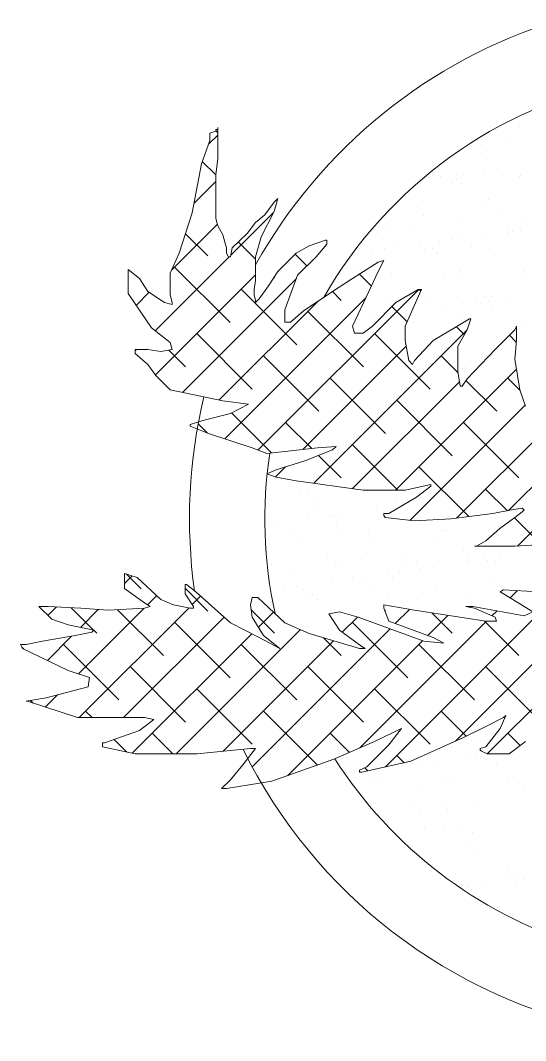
# Model space of a CAD drawing. Header units: inches. Extents: x 46.4 to 62.5, y 75.5 to 86.
# Drawn here: x 52.308 to 52.4987, y 80.9458 to 81.3312 of the extents above; entities that cross this region are included whole.
import ezdxf

# ---------------------------------------------------------------- set-up
doc = ezdxf.new("R2010")
doc.units = ezdxf.units.IN
doc.header["$MEASUREMENT"] = 0
doc.layers.add('A-FURNITURE', color=7, linetype='Continuous', lineweight=20)

msp = doc.modelspace()

# ---------------------------------------------------------------- linework, layer by layer
at = {"layer": 'A-FURNITURE', "color": 0, "linetype": 'Continuous'}
for p, q in [((52.49625587177377, 81.29109645745612), (52.49625587177377, 81.29109645745612)), ((52.38251121105657, 81.28792817366431), (52.37903475911969, 81.28445172172982)), ((52.37955260812248, 81.28868140972108), (52.38170431466949, 81.28943198817754)), ((52.37955261827972, 81.28586676962428), (52.37955260812248, 81.28868140972108)), ((52.3817043126395, 81.28999491619689), (52.38251120359871, 81.28999491910835)), ((52.38170431466949, 81.28943198817754), (52.3817043126395, 81.28999491619689)), ((52.38170431402921, 81.28960915022768), (52.38251120790608, 81.28880225634848)), ((52.38251120089205, 81.29074548980074), (52.38251124285978, 81.27911164406689)), ((52.38251120359871, 81.28999491910835), (52.38251120089205, 81.29074548980074)), ((52.49293076489209, 81.28696113602959), (52.49293076489209, 81.28696113602959)), ((52.37632508623153, 81.27704755234137), (52.37955261827972, 81.28586676962428)), ((52.48188659484674, 81.28134450835987), (52.48188659484674, 81.28134450835987)), ((52.48402379911511, 81.28171045798504), (52.48402379911511, 81.28171045798504)), ((52.37282862573136, 81.25847091508555), (52.37632508623153, 81.27704755234137)), ((52.37663802590339, 81.27790265863709), (52.38170437455062, 81.2728363099969)), ((52.38251124285978, 81.27911164406689), (52.38170437425231, 81.27291943294219)), ((52.38170437425231, 81.27291943294219), (52.38170443382057, 81.25640687770695)), ((52.46237429751579, 81.27183679802997), (52.46237429751579, 81.27183679802997)), ((52.46674320657564, 81.27211448379356), (52.46674320657564, 81.27211448379356)), ((52.47258210654343, 81.27293093847967), (52.47258210654343, 81.27293093847967)), ((52.47526181197406, 81.27353347149645), (52.47526181197406, 81.27353347149645)), ((52.48297550676159, 81.27454899868061), (52.48297550676159, 81.27454899868061)), ((52.48791415280664, 81.27519918376814), (52.48791415280664, 81.27519918376814)), ((52.49629054896593, 81.27216817755587), (52.49629054896593, 81.27216817755587)), ((52.49685356013595, 81.27281452806241), (52.49685356013595, 81.27281452806241)), ((52.3817043835146, 81.27034856641725), (52.37352463893274, 81.26216882183647)), ((52.47074430493319, 81.2695655030146), (52.47074430493319, 81.2695655030146)), ((52.47266282480211, 81.27106975440907), (52.47266282480211, 81.27106975440907)), ((52.4744116682117, 81.26946723467253), (52.4744116682117, 81.26946723467253)), ((52.40375943126071, 81.26259916549972), (52.40510424480397, 81.26391266906396)), ((52.40510424480397, 81.26391266906396), (52.40375944413188, 81.25903395471025)), ((52.40026292134223, 81.25772044338206), (52.40375943126071, 81.26259916549972)), ((52.45978547667562, 81.2631117390329), (52.45978547667562, 81.2631117390329)), ((52.48385542262929, 81.26081362809518), (52.48385542262929, 81.26081362809518)), ((52.48462148747001, 81.26342852859128), (52.48462148747001, 81.26342852859128)), ((52.36798733476405, 81.24327184109345), (52.37282862573136, 81.25847091508555)), ((52.38170443382057, 81.25640687770695), (52.38251133495157, 81.2535922405215)), ((52.40357936010639, 81.25867798357157), (52.38744609909133, 81.2425447225639)), ((52.39676640397317, 81.25490579066891), (52.40026292134223, 81.25772044338206)), ((52.40375944413188, 81.25903395471025), (52.3989181328501, 81.24946416091208)), ((52.46000212486194, 81.25753159959172), (52.46000212486194, 81.25753159959172)), ((52.48954946725951, 81.25758529335386), (52.48954946725951, 81.25758529335386)), ((52.38233520719893, 81.25420661037984), (52.36501071603504, 81.23688211922601)), ((52.38251133495157, 81.2535922405215), (52.38439409271757, 81.25021467919854)), ((52.39353885499384, 81.25077764021435), (52.39676640397317, 81.25490579066891)), ((52.44755340401696, 81.2537257395617), (52.44755340401696, 81.2537257395617)), ((52.45533294163704, 81.25248613963109), (52.45533294163704, 81.25248613963109)), ((52.47317979489833, 81.25464900908585), (52.47317979489833, 81.25464900908585)), ((52.49210996353884, 81.2532497349388), (52.49210996353884, 81.2532497349388)), ((52.49745124849085, 81.2545325986687), (52.49745124849085, 81.2545325986687)), ((52.37033931604617, 81.25065580907463), (52.37875505589125, 81.2422400692254)), ((52.38439409271757, 81.25021467919854), (52.38520099385585, 81.24740004201314)), ((52.38789063786624, 81.24533598231355), (52.39353885499384, 81.25077764021435)), ((52.3989181328501, 81.24946416091208), (52.3967664506921, 81.2419584462231)), ((52.47112230434084, 81.24842233165899), (52.47112230434084, 81.24842233165899)), ((52.48400981879911, 81.25011900512541), (52.48400981879911, 81.25011900512541)), ((52.49172351357936, 81.25113453230969), (52.49172351357936, 81.25113453230969)), ((52.49385880694842, 81.25164721520233), (52.49385880694842, 81.25164721520233)), ((52.49666215963896, 81.25178471739721), (52.49666215963896, 81.25178471739721)), ((52.38520099385585, 81.24740004201314), (52.38573892860529, 81.24533597454965)), ((52.38573892860529, 81.24533597454965), (52.38573893605587, 81.24327190514524)), ((52.3873527227255, 81.2419584122562), (52.38789063786624, 81.24533598231355)), ((52.39020357300558, 81.24756433181753), (52.39676645414818, 81.24100145068738)), ((52.41209737434053, 81.2432720002524), (52.41693870999677, 81.24608665781804)), ((52.41693870999677, 81.24608665781804), (52.42312486662502, 81.2481507495435)), ((52.42366279935902, 81.24664961009941), (52.41962836143591, 81.24195852871404)), ((52.42312486662502, 81.2481507495435), (52.42366279393843, 81.24815075148442)), ((52.42366279393843, 81.24815075148442), (52.42366279935902, 81.24664961009941)), ((52.436111711438, 81.24494622005639), (52.436111711438, 81.24494622005639)), ((52.44485873657629, 81.2483015750253), (52.44485873657629, 81.2483015750253)), ((52.44558244904272, 81.2450599459207), (52.44558244904272, 81.2450599459207)), ((52.44885983493384, 81.2457525942464), (52.44885983493384, 81.2457525942464)), ((52.45846996350099, 81.24675661938724), (52.45846996350099, 81.24675661938724)), ((52.46038316503052, 81.24482980963919), (52.46038316503052, 81.24482980963919)), ((52.46358748253931, 81.24492224647466), (52.46358748253931, 81.24492224647466)), ((52.46618365828124, 81.24777214657146), (52.46618365828124, 81.24777214657146)), ((52.47440607896658, 81.24835526878766), (52.47440607896658, 81.24835526878766)), ((52.47840717733868, 81.24580628800882), (52.47840717733868, 81.24580628800882)), ((52.48521917583219, 81.24514659919745), (52.48521917583219, 81.24514659919745)), ((52.38685978699448, 81.24195841047774), (52.35889893920773, 81.21399756268144)), ((52.36449083432615, 81.23576612155207), (52.36798733476405, 81.24327184109345)), ((52.38573893605587, 81.24327190514524), (52.38654583177356, 81.24195840934485)), ((52.38654583177356, 81.24195840934485), (52.3873527227255, 81.2419584122562)), ((52.3967664506921, 81.2419584462231), (52.39676648318652, 81.23295159791294)), ((52.40510434433907, 81.23632919611416), (52.41209737434053, 81.2432720002524)), ((52.41168153598062, 81.24285914856043), (52.41609256109166, 81.23844812345126)), ((52.41962836143591, 81.24195852871404), (52.412635331449, 81.23501572457573)), ((52.44064380298312, 81.24440976083324), (52.44064380298312, 81.24440976083324)), ((52.4653363259489, 81.24331972673812), (52.4653363259489, 81.24331972673812)), ((52.34862197387645, 81.23707956300561), (52.35292540457101, 81.23370201041709)), ((52.34862200638543, 81.22807271469546), (52.34862197387645, 81.23707956300561)), ((52.36617547112053, 81.23804687429796), (52.38714144576022, 81.2170808996598)), ((52.43334553768307, 81.23370230059092), (52.44302820695827, 81.23989454374143)), ((52.44302820695827, 81.23989454374143), (52.44517991418195, 81.24045747952474)), ((52.44517991418195, 81.24045747952474), (52.44302821981489, 81.23632933295207)), ((52.35292540457101, 81.23370201041709), (52.3561529860375, 81.2288233125615)), ((52.39676647545946, 81.23509231922966), (52.35897567002337, 81.19730151378704)), ((52.36449086411392, 81.22750984393454), (52.36449083432615, 81.23576612155207)), ((52.41215239330575, 81.23370545736302), (52.36915059954424, 81.19070366359844)), ((52.40160783643603, 81.23088754597725), (52.40510434433907, 81.23632919611416)), ((52.40367038850616, 81.23409751633162), (52.40391422546907, 81.23385367937018)), ((52.412635331449, 81.23501572457573), (52.40779403303111, 81.22188071998809)), ((52.42581457292488, 81.22882356391605), (52.43334553768307, 81.23370230059092)), ((52.43506500155434, 81.23659475801074), (52.43506500155434, 81.23659475801074)), ((52.43594729348786, 81.23536617076061), (52.44047181219446, 81.23084165205748)), ((52.44302821981489, 81.23632933295207), (52.43953171937699, 81.2288236134107)), ((52.44815109237186, 81.235443810168), (52.44815109237186, 81.235443810168)), ((52.46766499726016, 81.2337723845857), (52.46766499726016, 81.2337723845857)), ((52.47377748324595, 81.23636707969214), (52.47377748324595, 81.23636707969214)), ((52.47478008038104, 81.23466612016088), (52.47478008038104, 81.23466612016088)), ((52.49721233965772, 81.23382607834796), (52.49721233965772, 81.23382607834796)), ((52.49804893683847, 81.23625066927505), (52.49804893683847, 81.23625066927505)), ((52.39133464068379, 81.22966048444252), (52.41230061531621, 81.2086945098043)), ((52.39676648318652, 81.23295159791294), (52.39622856806034, 81.22957402785565)), ((52.39622856806034, 81.22957402785565), (52.39622857551092, 81.22750995845124)), ((52.45833952704504, 81.22957425196594), (52.3976624984565, 81.16889722337552)), ((52.39811132651755, 81.22600882385959), (52.40160783643603, 81.23088754597725)), ((52.44975235319669, 81.22469551148018), (52.45809020892136, 81.22957425106645)), ((52.45809020892136, 81.22957425106645), (52.45943502720127, 81.22957425591878)), ((52.45943502720127, 81.22957425591878), (52.4580902190786, 81.22675961096948)), ((52.45851199137485, 81.22957425258832), (52.45913659599989, 81.2289496479552)), ((52.35749785374298, 81.2151254022755), (52.34862200638543, 81.22807271469546)), ((52.35663215427428, 81.22850355746024), (52.35170463767952, 81.22357604086923)), ((52.3561529860375, 81.2288233125615), (52.36233916502476, 81.22469519607367)), ((52.36529776523764, 81.22469520674903), (52.36449086411392, 81.22750984393454)), ((52.43838831668779, 81.22639582131475), (52.38512397628017, 81.17313148091083)), ((52.39622857551092, 81.22750995845124), (52.39676651027492, 81.22544589098786)), ((52.39676651027492, 81.22544589098786), (52.39676651298157, 81.22469532029524)), ((52.39676651298157, 81.22469532029524), (52.39811132651755, 81.22600882385959)), ((52.41478709010642, 81.2213178172012), (52.42581457292488, 81.22882356391605)), ((52.42575658769726, 81.22878409684594), (52.42907339502506, 81.22546728951491)), ((52.43953171937699, 81.2288236134107), (52.43334560268647, 81.21568860397062)), ((52.44625759937423, 81.22633863169685), (52.44625759937423, 81.22633863169685)), ((52.4580902190786, 81.22675961096948), (52.45324891321741, 81.21568867578625)), ((52.4609808533927, 81.22654788024542), (52.4609808533927, 81.22654788024542)), ((52.48303462128331, 81.22710222700445), (52.48303462128331, 81.22710222700445)), ((52.48478346468562, 81.22549970726791), (52.48478346468562, 81.22549970726791)), ((52.48581686418709, 81.22686466980386), (52.48581686418709, 81.22686466980386)), ((52.49275782561688, 81.22670453875443), (52.49275782561688, 81.22670453875443)), ((52.36233916502476, 81.22469519607367), (52.36529776795157, 81.22394463605653)), ((52.36529776795157, 81.22394463605653), (52.36529776523764, 81.22469520674903)), ((52.42026818714601, 81.2250484714925), (52.38304218297651, 81.18782246732499)), ((52.40779403303111, 81.22188071998809), (52.40779404996226, 81.21718965315992)), ((52.4408765850452, 81.21568863114405), (52.44975235319669, 81.22469551148018)), ((52.44819664340264, 81.22311682085328), (52.45397177423672, 81.21734169001374)), ((52.45652270734661, 81.22199337924067), (52.45652270734661, 81.22199337924067)), ((52.46721797031876, 81.22334215301626), (52.46721797031876, 81.22334215301626)), ((52.47493166510628, 81.22435768020054), (52.47493166510628, 81.22435768020054)), ((52.47987031115861, 81.22500786528806), (52.47987031115861, 81.22500786528806)), ((52.48206895137207, 81.22459605378171), (52.48206895137207, 81.22459605378171)), ((52.4860700497369, 81.22204707300276), (52.4860700497369, 81.22204707300276)), ((52.40994575920138, 81.21718966092371), (52.41478709010642, 81.2213178172012)), ((52.41649381023979, 81.22127409458724), (52.43745978487948, 81.20030811994903)), ((52.44167811502064, 81.21997976727809), (52.44167811502064, 81.21997976727809)), ((52.47180740750571, 81.2151258147301), (52.47745563209844, 81.21850340322649)), ((52.47437517160085, 81.21808515029855), (52.47437517160085, 81.21808515029855)), ((52.47799355941186, 81.21850340516741), (52.47664875602584, 81.2143752615062)), ((52.47745563209844, 81.21850340322649), (52.47799355941186, 81.21850340516741)), ((52.49864662519337, 81.2179687398814), (52.49864662519337, 81.2179687398814)), ((52.36449092911732, 81.20949614731418), (52.35749785374298, 81.2151254022755)), ((52.40779404996226, 81.21718965315992), (52.40994575920138, 81.21718966092371)), ((52.47660032382498, 81.2142894893303), (52.41871007225507, 81.15639923775737)), ((52.43334560268647, 81.21568860397062), (52.43415250312626, 81.21306160945832)), ((52.43738006700676, 81.21306162110406), (52.4408765850452, 81.21568863114405)), ((52.45324891321741, 81.21568867578625), (52.45324893285522, 81.21024703826552)), ((52.45626098369337, 81.21717221880382), (52.45626098369337, 81.21717221880382)), ((52.46373851544138, 81.21024707611431), (52.47180740750571, 81.2151258147301)), ((52.47252895199142, 81.21555729196857), (52.4755885608605, 81.21249768310597)), ((52.47664875602584, 81.2143752615062), (52.47315225084401, 81.20818304067674)), ((52.48713836569311, 81.20686959242985), (52.49466932096345, 81.21437532652843)), ((52.49422721911048, 81.21684610069056), (52.49422721911048, 81.21684610069056)), ((52.49466932096345, 81.21437532652843), (52.4952072435475, 81.21568882718131)), ((52.4952072435475, 81.21568882718131), (52.49520726317803, 81.21024718966058)), ((52.37456186096767, 81.21288770473197), (52.39552783560737, 81.19192173009381)), ((52.43415250312626, 81.21306160945832), (52.43738006700676, 81.21306162110406)), ((52.44165297980305, 81.21288770473197), (52.46261895445002, 81.19192173009381)), ((52.45324893285522, 81.21024703826552), (52.45459377821624, 81.20274133619282)), ((52.4567454874699, 81.2027413439566), (52.46373851544138, 81.21024707611431)), ((52.47532786965837, 81.21001316957987), (52.47532786965837, 81.21001316957987)), ((52.49257299877297, 81.21228602490848), (52.49516444855487, 81.20969457512601)), ((52.49520726317803, 81.21024718966058), (52.49466936091574, 81.20330440881386)), ((52.35131171945193, 81.20686910233687), (52.35615306525813, 81.20686911980548)), ((52.35131172486524, 81.2053679609518), (52.35131171945193, 81.20686910233687)), ((52.35177048051207, 81.20686910399215), (52.35131172110357, 81.20641034458046)), ((52.35615306525813, 81.20686911980548), (52.36099441377098, 81.20611856658164)), ((52.36099441377098, 81.20611856658164), (52.36529782955711, 81.20686915280177)), ((52.36402894708533, 81.20664783890854), (52.3703686660441, 81.20030811994909)), ((52.36529782955711, 81.20686915280177), (52.36449092911732, 81.20949614731418)), ((52.45363430373925, 81.2080962489508), (52.41465882421414, 81.16912076942921)), ((52.46157854174032, 81.20826595085177), (52.46157854174032, 81.20826595085177)), ((52.47315225084401, 81.20818304067674), (52.47315228536843, 81.1986132643473)), ((52.47664882305196, 81.19579863686656), (52.48713836569311, 81.20686959242985)), ((52.48641455253471, 81.20858274041004), (52.48641455253471, 81.20858274041004)), ((52.3561530855726, 81.20123983961165), (52.35131172486524, 81.2053679609518)), ((52.39972103052366, 81.20450131487681), (52.42068700516336, 81.1835353402387)), ((52.45459377821624, 81.20274133619282), (52.45593860191673, 81.20124019966019)), ((52.45593860191673, 81.20124019966019), (52.4567454874699, 81.2027413439566)), ((52.4668121493736, 81.20450131487675), (52.47322793140427, 81.19808553284665)), ((52.49466936091574, 81.20330440881386), (52.49655214848406, 81.19167056987342)), ((52.35911170067936, 81.19711171147813), (52.3561530855726, 81.20123983961165)), ((52.49529499267317, 81.19943859875767), (52.44962297448308, 81.15376658057008)), ((52.52868226678345, 81.19928031344338), (52.47255783779781, 81.14315588445598)), ((52.47315228536843, 81.1986132643473), (52.47395919664939, 81.19298398706488)), ((52.47395927902051, 81.2009547190701), (52.47395927902051, 81.2009547190701)), ((52.47497285995576, 81.19980322090484), (52.47497285995576, 81.19980322090484)), ((52.47570812243009, 81.19935219933356), (52.47570812243009, 81.19935219933356)), ((52.47596597713652, 81.19992768664528), (52.47596597713652, 81.19992768664528)), ((52.36449099342951, 81.1916700933671), (52.35911170067936, 81.19711171147813)), ((52.42488020010148, 81.19611492502148), (52.4458461747339, 81.17514895038326)), ((52.4737220454839, 81.19463843127201), (52.43341000276939, 81.15432638856149)), ((52.47476608761588, 81.19298398997628), (52.47664882305196, 81.19579863686656)), ((52.4761943116531, 81.19511915260043), (52.48777812401329, 81.18353534023854)), ((52.49197131893686, 81.19611492502148), (52.49662482724614, 81.19146141671311)), ((52.54370801901621, 81.1975332859607), (52.49223016593112, 81.14605543287709)), ((52.38439431886889, 81.18754202637385), (52.36449099342951, 81.1916700933671)), ((52.47395919664939, 81.19298398706488), (52.47476608761588, 81.19298398997628)), ((52.49655214848406, 81.19167056987342), (52.49870388008219, 81.18547836942398)), ((52.39407701521793, 81.18622856259927), (52.38439431886889, 81.18754202637385)), ((52.45003936966475, 81.1877285351662), (52.47100534430444, 81.16676256052804)), ((52.3873529366823, 81.18266332754783), (52.39407701521793, 81.18622856259927)), ((52.38778458843387, 81.18289219755982), (52.40283415000101, 81.16784263598342)), ((52.49855009680266, 81.18592092317058), (52.45497306848063, 81.14234389485293)), ((52.54773961198168, 81.18479209922052), (52.49556389639417, 81.13261638362835)), ((52.37202202319838, 81.1785351334216), (52.37686336358399, 81.18003629227528)), ((52.37686336358399, 81.18003629227528), (52.3873529366823, 81.18266332754783)), ((52.40810742039992, 81.17934214531087), (52.41797080322374, 81.16947876247522)), ((52.47519853923529, 81.17934214531087), (52.49616451386044, 81.15837617067277)), ((52.37202202522838, 81.17797220540226), (52.37202202319838, 81.1785351334216)), ((52.37901509043093, 81.1751575905378), (52.37202202522838, 81.17797220540226)), ((52.37511591306918, 81.17878809321618), (52.37856543577743, 81.17533857049878)), ((52.39542189307338, 81.16971601221641), (52.37901509043093, 81.1751575905378)), ((52.40107013729664, 81.16765196319213), (52.39542189307338, 81.16971601221641)), ((52.42016654943234, 81.16971610150065), (52.40107013729664, 81.16765196319213)), ((52.41532522121213, 81.16483737453066), (52.4258147889044, 81.16896555118828)), ((52.42715960243311, 81.17027905475268), (52.42016654943234, 81.16971610150065)), ((52.4258147889044, 81.16896555118828), (52.42715960243311, 81.17027905475268)), ((52.43326658995591, 81.17095575545576), (52.4504557618269, 81.15376658357499)), ((52.40456668717468, 81.16145976759518), (52.41532522121213, 81.16483737453066)), ((52.42055428821129, 81.16689527748369), (52.42907339502506, 81.15837617067288)), ((52.40107016505442, 81.15995861359383), (52.40456668717468, 81.16145976759518)), ((52.40456669731736, 81.1586451274982), (52.40107016505442, 81.15995861359383)), ((52.40811034104934, 81.16257228625759), (52.4042879098846, 81.15874985509677)), ((52.45842575951917, 81.16256936560043), (52.47723133904162, 81.14376378607457)), ((52.41209768443457, 81.1573316559599), (52.40456669731736, 81.1586451274982)), ((52.40958781818279, 81.15654971447097), (52.40958781818279, 81.15654971447097)), ((52.43738028095629, 81.1537665363957), (52.41209768443457, 81.1573316559599)), ((52.41347376233114, 81.15261330356364), (52.41347376233114, 81.15261330356364)), ((52.41641554137402, 81.1531573274776), (52.41641554137402, 81.1531573274776)), ((52.45324913664751, 81.15376659365401), (52.43738028095629, 81.1537665363957)), ((52.43910015321251, 81.15353657308785), (52.43910015321251, 81.15353657308785)), ((52.44596288377886, 81.15321102123968), (52.44596288377886, 81.15321102123968)), ((52.46293182081661, 81.15583069799587), (52.45324913664751, 81.15376659365401)), ((52.45755256462814, 81.15113961175788), (52.4629318228466, 81.15526776997629)), ((52.4629318228466, 81.15526776997629), (52.46293182081661, 81.15583069799587)), ((52.48358492908972, 81.15418297574521), (52.49179433524057, 81.1459735695947)), ((52.42041663974612, 81.1506083466987), (52.42041663974612, 81.1506083466987)), ((52.44706300438645, 81.14494736569591), (52.45755256462814, 81.15113961175788)), ((52.44996398214369, 81.15066204046084), (52.44996398214369, 81.15066204046084)), ((52.41903157261493, 81.14789610789362), (52.41903157261493, 81.14789610789362)), ((52.42949476573938, 81.14467730896055), (52.42949476573938, 81.14467730896055)), ((52.44238228019037, 81.14637398242698), (52.44238228019037, 81.14637398242698)), ((52.44518025879313, 81.14494735890261), (52.44706300438645, 81.14494736569591)), ((52.44518026149979, 81.14419678821005), (52.44518025879313, 81.14494735890261)), ((52.4500959749779, 81.14738950961132), (52.4500959749779, 81.14738950961132)), ((52.48633169814218, 81.14494750738632), (52.47046284989426, 81.14288338072342)), ((52.4933247484654, 81.14626103133057), (52.48633169814218, 81.14494750738632)), ((52.49735920059118, 81.14701161658039), (52.4933247484654, 81.14626103133057)), ((52.49466957690254, 81.14344639608609), (52.49735920601177, 81.14551047519532)), ((52.4981660942716, 81.1462610487994), (52.49735920059118, 81.14701161658039)), ((52.49735920601177, 81.14551047519532), (52.4981660942716, 81.1462610487994)), ((52.40203206975218, 81.14383378405827), (52.40203206975218, 81.14383378405827)), ((52.40395491042671, 81.14131492322232), (52.40395491042671, 81.14131492322232)), ((52.41684242489225, 81.14301159668881), (52.41684242489225, 81.14301159668881)), ((52.42455611967978, 81.14402712387314), (52.42455611967978, 81.14402712387314)), ((52.4263035233447, 81.14371737364118), (52.4263035233447, 81.14371737364118)), ((52.44571819151258, 81.14344621945853), (52.44518026149979, 81.14419678821005)), ((52.45674570616336, 81.14213276053644), (52.44571819151258, 81.14344621945853)), ((52.47046284989426, 81.14288338072342), (52.45674570616336, 81.14213276053644)), ((52.48902135503101, 81.13931823689714), (52.49466957690254, 81.14344639608609)), ((52.49446848345485, 81.14329942137837), (52.50455090372941, 81.13321700110711)), ((52.4096744596676, 81.13857444327581), (52.4096744596676, 81.13857444327581)), ((52.42728611350265, 81.14033221473724), (52.42728611350265, 81.14033221473724)), ((52.42903495691223, 81.13872969500065), (52.42903495691223, 81.13872969500065)), ((52.43922180205789, 81.13862813703795), (52.43922180205789, 81.13862813703795)), ((52.46700119233662, 81.13840357688738), (52.46700119233662, 81.13840357688738)), ((52.46876914446273, 81.13868183080021), (52.46876914446273, 81.13868183080021)), ((52.483642098828, 81.13462715065933), (52.48902135503101, 81.13931823689714)), ((52.41407145068604, 81.13433137416993), (52.41407145068604, 81.13433137416993)), ((52.43969784155286, 81.13525464369408), (52.43969784155286, 81.13525464369408)), ((52.46396929514538, 81.13513823327688), (52.46396929514538, 81.13513823327688)), ((52.48014557874501, 81.13256306863875), (52.483642098828, 81.13462715065933)), ((52.51672463121156, 81.13387669933607), (52.49466961616361, 81.13256312104463)), ((52.42407841377951, 81.12939811247176), (52.42407841377951, 81.12939811247176)), ((52.43847871134437, 81.13007608842335), (52.43847871134437, 81.13007608842335)), ((52.45362575617708, 81.1294518062339), (52.45362575617708, 81.1294518062339)), ((52.47525573324617, 81.13083968373084), (52.47525573324617, 81.13083968373084)), ((52.47700457665576, 81.12923716399442), (52.47700457665576, 81.12923716399442)), ((52.49466961616361, 81.13256312104463), (52.4793386877858, 81.13256306572728)), ((52.4793386877858, 81.13256306572728), (52.48014557874501, 81.13256306863875)), ((52.48317309856736, 81.1295054999961), (52.48317309856736, 81.1295054999961)), ((52.40262975809981, 81.12555185466462), (52.40262975809981, 81.12555185466462)), ((52.4269012116996, 81.12543544424742), (52.4269012116996, 81.12543544424742)), ((52.42807951214434, 81.12684913169292), (52.42807951214434, 81.12684913169292)), ((52.45173722248671, 81.12575223380568), (52.45173722248671, 81.12575223380568)), ((52.4576268545419, 81.126902825455), (52.4576268545419, 81.126902825455)), ((52.47667014231354, 81.12632190179434), (52.47667014231354, 81.12632190179434)), ((52.47736361336808, 81.12667550332995), (52.47736361336808, 81.12667550332995)), ((52.48438383710106, 81.12733742897862), (52.48438383710106, 81.12733742897862)), ((52.48717419693946, 81.12695651921726), (52.48717419693946, 81.12695651921726)), ((52.48932248315339, 81.12798761406609), (52.48932248315339, 81.12798761406609)), ((52.34727756996233, 81.1222422421989), (52.35211892118912, 81.1207411182825)), ((52.3472775902768, 81.11661296200501), (52.34727756996233, 81.1222422421989)), ((52.35012472105097, 81.12135944597279), (52.34727758343013, 81.11851230834483)), ((52.34803169036547, 81.12200841735975), (52.35359588632798, 81.1164442213965)), ((52.40995623034485, 81.1217485999592), (52.40995623034485, 81.1217485999592)), ((52.43824277255715, 81.12126284258963), (52.43824277255715, 81.12126284258963)), ((52.44673325224664, 81.12251219526692), (52.44673325224664, 81.12251219526692)), ((52.45113028701542, 81.12295951605606), (52.45113028701542, 81.12295951605606)), ((52.45884398181022, 81.12397504324045), (52.45884398181022, 81.12397504324045)), ((52.46378262785527, 81.1246252283278), (52.46378262785527, 81.1246252283278)), ((52.5374764556467, 81.12421060374797), (52.47216636029714, 81.05890050840182)), ((52.35211892118912, 81.1207411182825), (52.3609947516228, 81.11248487269083)), ((52.37013949561458, 81.11811418588107), (52.37067742293527, 81.11811418782199)), ((52.3701395084712, 81.1145489750916), (52.37013949561458, 81.11811418588107)), ((52.37067742293527, 81.11811418782199), (52.37417396060425, 81.1152995603413)), ((52.41270291725903, 81.11790045685146), (52.41270291725903, 81.11790045685146)), ((52.4255904317173, 81.11959713031783), (52.4255904317173, 81.11959713031783)), ((52.43330412650482, 81.12061265750216), (52.43330412650482, 81.12061265750216)), ((52.44848209564896, 81.12090967553038), (52.44848209564896, 81.12090967553038)), ((52.48644833107335, 81.12058355741712), (52.48644833107335, 81.12058355741712)), ((52.35480859227334, 81.11117135165782), (52.3472775902768, 81.11661296200501)), ((52.35945510124964, 81.11391704646528), (52.35598890008202, 81.11045084529431)), ((52.37013950080961, 81.11667338662531), (52.37875505589125, 81.10805783154123)), ((52.37336708927558, 81.10985791990922), (52.3701395084712, 81.1145489750916)), ((52.37599919559523, 81.11368836109901), (52.37287865634369, 81.11056782184144)), ((52.37417396060425, 81.1152995603413), (52.38735322172522, 81.10366576216094)), ((52.4077642712067, 81.117250271764), (52.4077642712067, 81.117250271764)), ((52.41466913904094, 81.11604944477622), (52.41466913904094, 81.11604944477622)), ((52.41733733207309, 81.1148152282698), (52.41733733207309, 81.1148152282698)), ((52.41821077125439, 81.11418470680277), (52.41821077125439, 81.11418470680277)), ((52.44029552990776, 81.11697271430032), (52.44029552990776, 81.11697271430032)), ((52.51244681849437, 81.11595374631153), (52.4456341595718, 81.04914108739504)), ((52.44688467446338, 81.11486892203212), (52.44688467446338, 81.11486892203212)), ((52.46456698350755, 81.11685630388322), (52.46456698350755, 81.11685630388322)), ((52.47643201685366, 81.1149226157942), (52.47643201685366, 81.1149226157942)), ((52.5436003619028, 81.11356173030063), (52.48417142140477, 81.05413278980356)), ((52.48902144168767, 81.11529997473681), (52.49036625726092, 81.11605055028176)), ((52.49386279764383, 81.11248535210856), (52.48902144168767, 81.11529997473681)), ((52.48940299430194, 81.11717309344155), (52.48940299430194, 81.11717309344155)), ((52.49036625726092, 81.11605055028176), (52.50354547911354, 81.11530002714275)), ((52.49547964816099, 81.11575935568507), (52.49281487571659, 81.11309458324226)), ((52.31500197594085, 81.1098577093147), (52.31849850346714, 81.10985772193104)), ((52.31984333935486, 81.10497901728209), (52.31500197594085, 81.1098577093147)), ((52.32165852515698, 81.10966602978974), (52.31841294043204, 81.10642044507281)), ((52.31849850346714, 81.10985772193104), (52.330870834346, 81.10910719588057)), ((52.35696030626366, 81.10985786070981), (52.35480859227334, 81.11117135165782)), ((52.35480859971665, 81.1091072822534), (52.35696030626366, 81.10985786070981)), ((52.3609947516228, 81.11248487269083), (52.36583610487958, 81.11042082075502)), ((52.36583610487958, 81.11042082075502), (52.37202227370233, 81.10910734436428)), ((52.37336709198223, 81.10910734921671), (52.37336708927558, 81.10985791990922)), ((52.39488417971677, 81.11042092556713), (52.39542209686567, 81.11323556760502)), ((52.39542212394679, 81.10572986067987), (52.39488417971677, 81.11042092556713)), ((52.39542209686567, 81.11323556760502), (52.39757380611206, 81.11323557536875)), ((52.39757380611206, 81.11323557536875), (52.40779445957685, 81.10366583591755)), ((52.4199596146567, 81.1125821870663), (52.4199596146567, 81.1125821870663)), ((52.44518038810872, 81.10910760833511), (52.44518038337935, 81.11042110704702)), ((52.44518038337935, 81.11042110704702), (52.4567458280211, 81.10835707937335)), ((52.4579258500811, 81.11225606895314), (52.4579258500811, 81.11225606895314)), ((52.47611120583986, 81.10985829063307), (52.47880084239239, 81.10985830033783)), ((52.47933877241246, 81.1091077315863), (52.47611120583986, 81.10985829063307)), ((52.47759126972903, 81.10985829597334), (52.47803975143995, 81.10940981426106)), ((52.47880084239239, 81.10985830033783), (52.49816623848108, 81.10629315942307)), ((52.50139379694099, 81.10779431245382), (52.49386279764383, 81.11248535210856)), ((52.32716239218951, 81.10933215611416), (52.33562502830262, 81.10086952000401)), ((52.35463588591608, 81.10909783112615), (52.32992249486358, 81.08438444008297)), ((52.37152397911211, 81.10921314461038), (52.33013663964027, 81.06782580514286)), ((52.33739349086625, 81.10862821578999), (52.33068734707865, 81.1019220720008)), ((52.330870834346, 81.10910719588057), (52.34109145597847, 81.10835666206637)), ((52.34109145597847, 81.10835666206637), (52.35480859971665, 81.1091072822534)), ((52.34471251673619, 81.10855481128394), (52.36198227618968, 81.09128505183068)), ((52.38490792550817, 81.10582431129663), (52.34690947987053, 81.06782586566308)), ((52.37202227370233, 81.10910734436428), (52.37336709198223, 81.10910734921671)), ((52.39510689461838, 81.10847877253357), (52.40391422546907, 81.0996714416859)), ((52.40352230622318, 81.10766591230012), (52.39778087373941, 81.10192447982647)), ((52.42447019405461, 81.10704346420371), (52.42850464618039, 81.10779404945347)), ((52.42850467123878, 81.10085127054768), (52.42447019405461, 81.10704346420371)), ((52.42850464618039, 81.10779404945347), (52.43549770868356, 81.10573000528157)), ((52.43521531020758, 81.10581335687644), (52.42950805565431, 81.10010610230975)), ((52.44706315130986, 81.10422890562725), (52.44518038810872, 81.10910760833511)), ((52.44542170224975, 81.10848230402948), (52.4458461747339, 81.10805783154129)), ((52.45486709976774, 81.10869236670945), (52.44949910539378, 81.1033243723331)), ((52.4567458280211, 81.10835707937335), (52.48364220850578, 81.10422903761261)), ((52.46936743482308, 81.10641992206709), (52.46173017126364, 81.09878265850651)), ((52.46333028556489, 81.10734650043432), (52.47100534430444, 81.09967144168601)), ((52.47796130172298, 81.10839357393618), (52.47796130172298, 81.10839357393618)), ((52.48713873062604, 81.10573019161401), (52.47933877241246, 81.1091077315863)), ((52.4879029146972, 81.10818262222486), (52.48596062687955, 81.10624033440845)), ((52.49816623848108, 81.10629315942307), (52.50139379694099, 81.10779431245382)), ((52.32602951089154, 81.10291497019867), (52.31984333935486, 81.10497901728209)), ((52.33571220993997, 81.10085093573159), (52.32602951089154, 81.10291497019867)), ((52.36617547112053, 81.10386463661357), (52.38714144576022, 81.0828986619754)), ((52.38735322172522, 81.10366576216094), (52.39811178827892, 81.09803652078634)), ((52.39972556750524, 81.09878709730177), (52.39542212394679, 81.10572986067987)), ((52.40779445957685, 81.10366583591755), (52.41693923876971, 81.09953773010508)), ((52.43326658995591, 81.10386463661357), (52.45423256458832, 81.0828986619754)), ((52.43549770868356, 81.10573000528157), (52.46024239752967, 81.09672324625566)), ((52.48394933119505, 81.10422903872089), (52.43606277788729, 81.05634248541716)), ((52.46373892031932, 81.0980367575838), (52.44706315130986, 81.10422890562725)), ((52.48314407479427, 81.10430549090276), (52.49616451386044, 81.09128505183074)), ((52.48364220850578, 81.10422903761261), (52.48767666336005, 81.10422905216981)), ((52.48767666336005, 81.10422905216981), (52.48713873062604, 81.10573019161401)), ((52.31634684161634, 81.09672272704816), (52.32871916233796, 81.09878684109472)), ((52.32731842699229, 81.09855315191308), (52.31818136061281, 81.08941608554315)), ((52.32871916233796, 81.09878684109472), (52.33490532168014, 81.10010036212762)), ((52.33490532168014, 81.10010036212762), (52.33571220993997, 81.10085093573159)), ((52.33567667108525, 81.100817877217), (52.33682310661186, 81.09967144168596)), ((52.39534210533691, 81.09948571141464), (52.35021692849784, 81.05436053457956)), ((52.41365118571355, 81.10102201208193), (52.36675719576976, 81.05412802213951)), ((52.44752643245681, 81.10135169941046), (52.39546106239811, 81.04928632935193)), ((52.40591174919189, 81.09390841012149), (52.39972556750524, 81.09878709730177)), ((52.41693923876971, 81.09953773010508), (52.43603567866319, 81.09390851881543)), ((52.43684256691574, 81.09465909241933), (52.42850467123878, 81.10085127054768)), ((52.30800897302049, 81.09540919825142), (52.31016068226688, 81.09540920601526)), ((52.30881586940029, 81.09390805977776), (52.30800897302049, 81.09540919825142)), ((52.30855428938173, 81.09439469950141), (52.30924836911379, 81.09370061977327)), ((52.31016068226688, 81.09540920601526), (52.31634684161634, 81.09672272704816)), ((52.32424352184114, 81.09547824675829), (52.34520949648083, 81.07451227212019)), ((52.42620757991915, 81.09680562658323), (52.38453515467643, 81.05513320133005)), ((52.39133464068379, 81.09547824675829), (52.41230061531621, 81.07451227212019)), ((52.39811178827892, 81.09803652078634), (52.40591174919189, 81.09390841012149)), ((52.45982330389177, 81.09687579112861), (52.40882820170316, 81.04588068893608)), ((52.42244314853394, 81.09791529832373), (52.42907339502506, 81.09128505183068)), ((52.43433843854234, 81.0961826639469), (52.43433843854234, 81.0961826639469)), ((52.4381873879023, 81.09390852657933), (52.43684256691574, 81.09465909241933)), ((52.45842575951917, 81.0954782467584), (52.47939173415887, 81.0745122721203)), ((52.46024239752967, 81.09672324625566), (52.46777338260961, 81.09597270273665)), ((52.46777338260961, 81.09597270273665), (52.46373892031932, 81.0980367575838)), ((52.32602957317374, 81.08565184427098), (52.30881586940029, 81.09390805977776)), ((52.43603567866319, 81.09390851881543), (52.4381873879023, 81.09390852657933)), ((52.34940269140441, 81.08709185690307), (52.3703686660441, 81.06612588226497)), ((52.41649381023979, 81.08709185690296), (52.43745978487948, 81.0661258822648)), ((52.48358492908972, 81.08709185690307), (52.50455090372941, 81.06612588226497)), ((52.33409849233374, 81.08302487596168), (52.32602957317374, 81.08565184427098)), ((52.33356057787694, 81.07945966323118), (52.33409849233374, 81.08302487596168)), ((52.31769173707232, 81.07533146716403), (52.33356057787694, 81.07945966323118)), ((52.31016075945024, 81.07401794127864), (52.31769173707232, 81.07533146716403)), ((52.3219868812879, 81.07644882650149), (52.31736388969819, 81.07182583490871)), ((52.37456186096767, 81.07870546704774), (52.39552783560737, 81.05773949240958)), ((52.44165297980305, 81.07870546704774), (52.46261895445002, 81.05773949240958)), ((52.31069868676366, 81.07401794321967), (52.31016075945024, 81.07401794127864)), ((52.32952616501223, 81.06782580294006), (52.31069868676366, 81.07401794321967)), ((52.31186161144376, 81.07431459773241), (52.31287355501934, 81.0733026541536)), ((52.35480874867733, 81.06782589416534), (52.32952616501223, 81.06782580294006)), ((52.33262991168829, 81.07031907719252), (52.33512316575013, 81.06782582313534)), ((52.35830527891028, 81.067075336089), (52.35480874867733, 81.06782589416534)), ((52.39972103052366, 81.07031907719252), (52.42016082775024, 81.04987927997453)), ((52.4668121493736, 81.07031907719252), (52.47631185060834, 81.06081937596352)), ((52.49036643126544, 81.0678263832879), (52.48364235204588, 81.06444879090955)), ((52.48902162787215, 81.06369823962669), (52.49117331951072, 81.0685769568918)), ((52.49117331951072, 81.0685769568918), (52.49036643126544, 81.0678263832879)), ((52.35292602068455, 81.0629471778706), (52.35830527891028, 81.067075336089)), ((52.45190464336281, 81.06369810570024), (52.44168404203754, 81.05881935932072)), ((52.4470633198938, 81.05750588001834), (52.45190464336281, 81.06369810570024)), ((52.48364235204588, 81.06444879090955), (52.47530449360727, 81.06032062201578)), ((52.48364237980365, 81.05675544131131), (52.48902162787215, 81.06369823962669)), ((52.33974681847701, 81.05825606348881), (52.35292602068455, 81.0629471778706)), ((52.34339452907386, 81.059554459809), (52.34814948499059, 81.0547995038838)), ((52.35778908125883, 81.06193268733725), (52.36559375064769, 81.05412801794151)), ((52.42488020010148, 81.06193268733725), (52.43218087049843, 81.05463201694093)), ((52.47530449360727, 81.06032062201578), (52.45540121557076, 81.05131370189)), ((52.47655218746456, 81.06072464839193), (52.47655218746456, 81.06072464839193)), ((52.49197131893686, 81.06193268733725), (52.49664561482439, 81.05725839145387)), ((52.33893992751052, 81.0582560605774), (52.33974681847701, 81.05825606348881)), ((52.33893993292384, 81.0567549191924), (52.33893992751052, 81.0582560605774)), ((52.35131227057661, 81.05412796641073), (52.33893993292384, 81.0567549191924)), ((52.39488437538182, 81.05619219303313), (52.37471210864112, 81.05412805084259)), ((52.39192579751341, 81.04999997414464), (52.39676712098242, 81.05619219982648)), ((52.39676712098242, 81.05619219982648), (52.39488437538182, 81.05619219303313)), ((52.44168404203754, 81.05881935932072), (52.42635313802691, 81.05206416777062)), ((52.43872547635635, 81.04924957231586), (52.4470633198938, 81.05750588001834)), ((52.44706703097415, 81.05812046745396), (52.44706703097415, 81.05812046745396)), ((52.47661437338627, 81.05817416121627), (52.47661437338627, 81.05817416121627)), ((52.47830103086687, 81.05912212865533), (52.47830103086687, 81.05912212865533)), ((52.48149067260181, 81.056192505528), (52.48364237980365, 81.05675544131131)), ((52.48149067529391, 81.0554419348355), (52.48149067260181, 81.056192505528)), ((52.49870433709964, 81.05881956506263), (52.49251818992286, 81.05412847591336)), ((52.37471210864112, 81.05412805084259), (52.35131227057661, 81.05412796641073)), ((52.42635313802691, 81.05206416777062), (52.40295332975018, 81.04380780572112)), ((52.42929196511193, 81.05230772667258), (52.42929196511193, 81.05230772667258)), ((52.45003936966475, 81.05354629748192), (52.45284138252407, 81.05074428461879)), ((52.47737430749055, 81.05271611694323), (52.47737430749055, 81.05271611694323)), ((52.47975436678769, 81.05354778575517), (52.47975436678769, 81.05354778575517)), ((52.48061547174382, 81.05562518043732), (52.48061547174382, 81.05562518043732)), ((52.48149067458087, 81.05564055198514), (52.48187886414178, 81.05525236242929)), ((52.48418031659764, 81.05412844582847), (52.48149067529391, 81.0554419348355)), ((52.49251818992286, 81.05412847591336), (52.48418031659764, 81.05412844582847)), ((52.4850880022708, 81.05373164412751), (52.4850880022708, 81.05373164412751)), ((52.38735343568203, 81.04437067745258), (52.39192579751341, 81.04999997414464)), ((52.43603584453319, 81.04793606389913), (52.43872547635635, 81.04924957231586)), ((52.45540121557076, 81.05131370189), (52.43684273821361, 81.04718549611798)), ((52.43794464290056, 81.04886824454113), (52.43912067903091, 81.04769220840276)), ((52.45183445219243, 81.04935373120506), (52.45183445219243, 81.04935373120506)), ((52.45954814697268, 81.05036925838934), (52.45954814697268, 81.05036925838934)), ((52.46448679303228, 81.05101944347686), (52.46448679303228, 81.05101944347686)), ((52.48774478529901, 81.05046852207792), (52.48774478529901, 81.05046852207792)), ((52.38385692032841, 81.04099309672003), (52.38735343568203, 81.04437067745258)), ((52.43400829168183, 81.04700687265111), (52.43400829168183, 81.04700687265111)), ((52.43603584724713, 81.04718549320663), (52.43603584453319, 81.04793606389913)), ((52.43684273821361, 81.04718549611798), (52.43603584724713, 81.04718549320663)), ((52.38573966592173, 81.04099310351333), (52.38385692032841, 81.04099309672003)), ((52.40295332975018, 81.04380780572112), (52.38573966592173, 81.04099310351333)), ((52.44032594926773, 81.04353758325206), (52.44032594926773, 81.04353758325206)), ((52.44268628332736, 81.0438449967256), (52.44268628332736, 81.0438449967256)), ((52.45922230430676, 81.04214103361372), (52.45922230430676, 81.04214103361372)), ((52.46695773691988, 81.0437285863085), (52.46695773691988, 81.0437285863085)), ((52.46987329165802, 81.04359127701426), (52.46987329165802, 81.04359127701426)), ((52.49179374770699, 81.0440453758666), (52.49179374770699, 81.0440453758666)), ((52.49599932619401, 81.04290462892155), (52.49599932619401, 81.04290462892155)), ((52.4977481696036, 81.04130210918495), (52.4977481696036, 81.04130210918495)), ((52.45472566426122, 81.03434258683725), (52.45472566426122, 81.03434258683725)), ((52.45472990337964, 81.03436125244812), (52.45472990337964, 81.03436125244812)), ((52.46747684519448, 81.03457714045729), (52.46747684519448, 81.03457714045729)), ((52.46922568861135, 81.03297462072081), (52.46922568861135, 81.03297462072081)), ((52.48035205513531, 81.03526585636129), (52.48035205513531, 81.03526585636129)), ((52.45873100174447, 81.03181227166922), (52.45873100174447, 81.03181227166922)), ((52.46058245901747, 81.02593926483414), (52.46058245901747, 81.02593926483414)), ((52.46755542527478, 81.02544665691462), (52.46755542527478, 81.02544665691462)), ((52.468296153805, 81.02695479201842), (52.468296153805, 81.02695479201842)), ((52.47323479985005, 81.02760497710588), (52.47323479985005, 81.02760497710588)), ((52.47866944303621, 81.02432101414345), (52.47866944303621, 81.02432101414345)), ((52.47753616406351, 81.01983206200842), (52.47753616406351, 81.01983206200842)), ((52.48094974348294, 81.01698392696764), (52.48094974348294, 81.01698392696764)), ((52.49194011817542, 81.01065573120442), (52.49194011817542, 81.01065573120442)), ((52.49298912440952, 81.00748151707924), (52.49298912440952, 81.00748151707924)), ((52.49487032114064, 81.00588718420133), (52.49487032114064, 81.00588718420133)), ((52.49594121654025, 81.00810675042558), (52.49594121654025, 81.00810675042558)), ((52.49811658178021, 81.00650099467325), (52.49811658178021, 81.00650099467325)), ((52.47704416062277, 81.00354032564749), (52.47704416062277, 81.00354032564749)), ((52.48198280667509, 81.0041905107349), (52.48198280667509, 81.0041905107349)), ((52.48154743183784, 80.99870199757387), (52.48154743183784, 80.99870199757387))]:
    msp.add_line(p, q, dxfattribs=at)
for radius, start, end in [(0.1970856928187144, 107.1297310273814, 150.8576358135819), (0.1686213417643219, 101.4681489771088, 150.2399645658478), (0.1970856928187144, 166.4633879942413, 187.9346643496815), (0.1686213417643219, 171.514163650647, 192.2505233308628), (0.1970856928187144, 206.1893181495553, 311.1448240687284), (0.1686213417643219, 212.522356887991, 252.4201720924454)]:
    msp.add_arc((52.56890354796576, 81.14288373591958), radius, start, end, dxfattribs=at)

doc.saveas('drawing.dxf')
